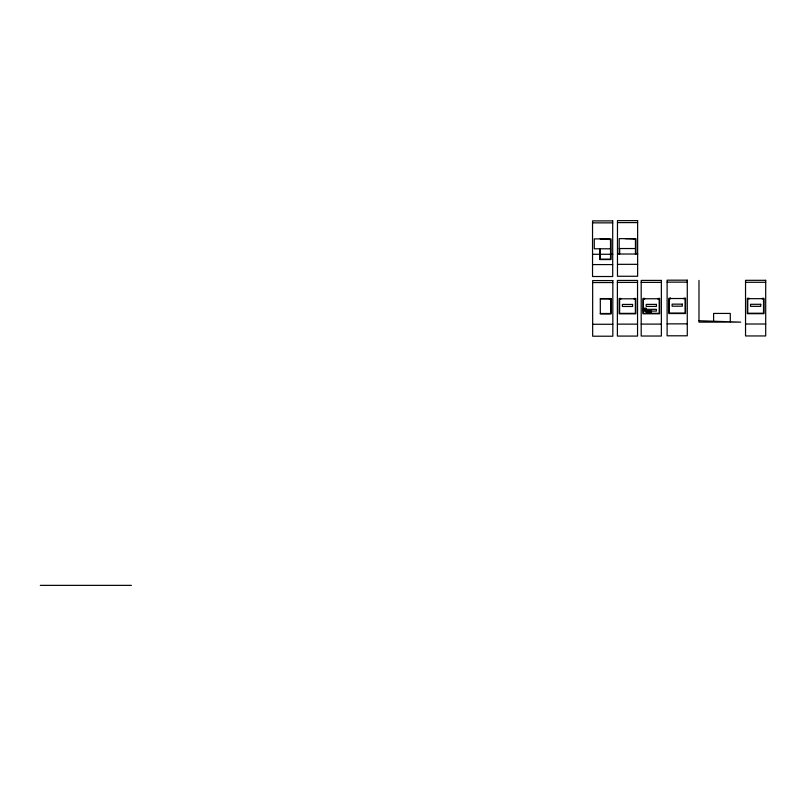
<?xml version="1.0" encoding="UTF-8"?>
<svg xmlns="http://www.w3.org/2000/svg" width="806" height="806" viewBox="0 0 806 806"><rect width="100%" height="100%" fill="white"/><g stroke="black" fill="none" stroke-linecap="round" stroke-linejoin="round"><path stroke-width="1.21" d="M617.467 222.607L637.627 222.607M592.541 222.859L612.701 222.859M634.292 238.989L625.113 238.647M609.366 239.241L600.188 238.888M619.199 248.54L635.45 248.54M610.525 248.792L594.274 248.792L594.274 238.888L610.988 238.888L610.988 254.263M617.467 254.021L637.788 254.021M592.541 254.273L612.862 254.273M617.467 264.328L637.627 264.328M592.541 264.58L612.701 264.58M667.116 282.14L687.276 282.14M745.54 282.291L765.7 282.291M617.386 282.422L637.546 282.422M641.193 282.382L661.363 282.382M592.662 282.553L612.832 282.553M670.501 298.522L683.941 298.522M644.578 298.754L658.028 298.754M748.925 298.673L762.365 298.673M600.309 298.935L609.497 298.935M620.771 298.804L634.211 298.804M643.42 308.174L646.211 308.174L646.211 313.322M643.42 308.758L646.211 308.758M643.42 309.333L656.406 309.333L656.406 311.076L643.42 311.076M643.42 309.917L646.211 309.917M643.42 310.491L646.211 310.491M600.309 313.494L610.656 313.494L610.656 299.278L609.497 299.278L609.497 298.583M667.116 323.861L687.276 323.861M641.193 324.103L661.363 324.103M745.54 324.012L765.7 324.012M592.662 324.274L612.832 324.274M617.386 324.143L637.546 324.143M40.3 585.358L131.378 585.358M698.993 320.738L740.714 322.128L698.993 322.128L698.993 280.407M730.286 321.775L730.286 313.433L713.602 313.433L713.602 321.221M651.419 311.076L651.419 313.322M650.845 311.076L650.845 313.322M650.261 311.076L650.261 313.322M649.686 311.076L649.686 313.322M649.102 311.076L649.102 313.322M648.528 311.076L648.528 313.322M647.943 311.076L647.943 313.322M647.369 311.076L647.369 313.322M646.785 311.076L646.785 313.322M635.914 254.021L635.914 238.647L619.199 238.647L619.199 254.021M635.45 254.021L635.45 239.342L634.292 239.342L634.292 238.647M619.663 248.54L619.663 254.021M610.988 254.595L610.988 259.572L599.724 259.572L599.724 248.792M609.366 238.888L609.366 239.584L610.525 239.584L610.525 259.139L600.188 259.139L600.188 248.701M637.627 220.643L617.467 220.643L617.467 276.267L637.627 276.267L637.627 220.643M612.701 220.894L592.541 220.894L592.541 276.518L612.701 276.518L612.701 220.894M687.276 280.176L667.116 280.176L667.116 335.8L687.276 335.8L687.276 280.176M637.546 280.448L617.386 280.448L617.386 336.082L637.546 336.082L637.546 280.448M661.363 280.407L641.193 280.407L641.193 336.031L661.363 336.031L661.363 280.407M765.7 280.317L745.54 280.317L745.54 335.951L765.7 335.951L765.7 280.317M612.832 280.579L592.662 280.579L592.662 336.213L612.832 336.213L612.832 280.579M670.501 298.17L668.879 298.17L668.879 313.544L685.563 313.544L685.563 298.17L683.941 298.17L683.941 298.865L685.1 298.865L685.1 313.081L669.343 313.081L669.343 298.865L670.501 298.865L670.501 298.17M644.578 298.411L642.956 298.411L642.956 313.786L659.651 313.786L659.651 298.411L658.028 298.411L658.028 299.107L659.187 299.107L659.187 313.322L643.42 313.322L643.42 299.107L644.578 299.107L644.578 298.411M748.925 298.321L747.303 298.321L747.303 313.695L763.987 313.695L763.987 298.321L762.365 298.321L762.365 299.016L763.524 299.016L763.524 313.232L747.767 313.232L747.767 299.016L748.925 299.016L748.925 298.321M611.119 298.583L600.309 298.583L600.309 313.957L611.119 313.957L611.119 298.583M620.771 298.452L619.149 298.452L619.149 313.826L635.833 313.826L635.833 298.452L634.211 298.452L634.211 299.147L635.37 299.147L635.37 313.363L619.613 313.363L619.613 299.147L620.771 299.147L620.771 298.452M682.319 304.144L672.123 304.144L672.123 306.189L682.319 306.189L682.319 304.144M760.743 304.295L750.547 304.295L750.547 306.34L760.743 306.34L760.743 304.295M632.589 304.426L622.393 304.426L622.393 306.471L632.589 306.471L632.589 304.426M656.406 304.386L646.211 304.386L646.211 306.421L656.406 306.421L656.406 304.386"/></g></svg>
